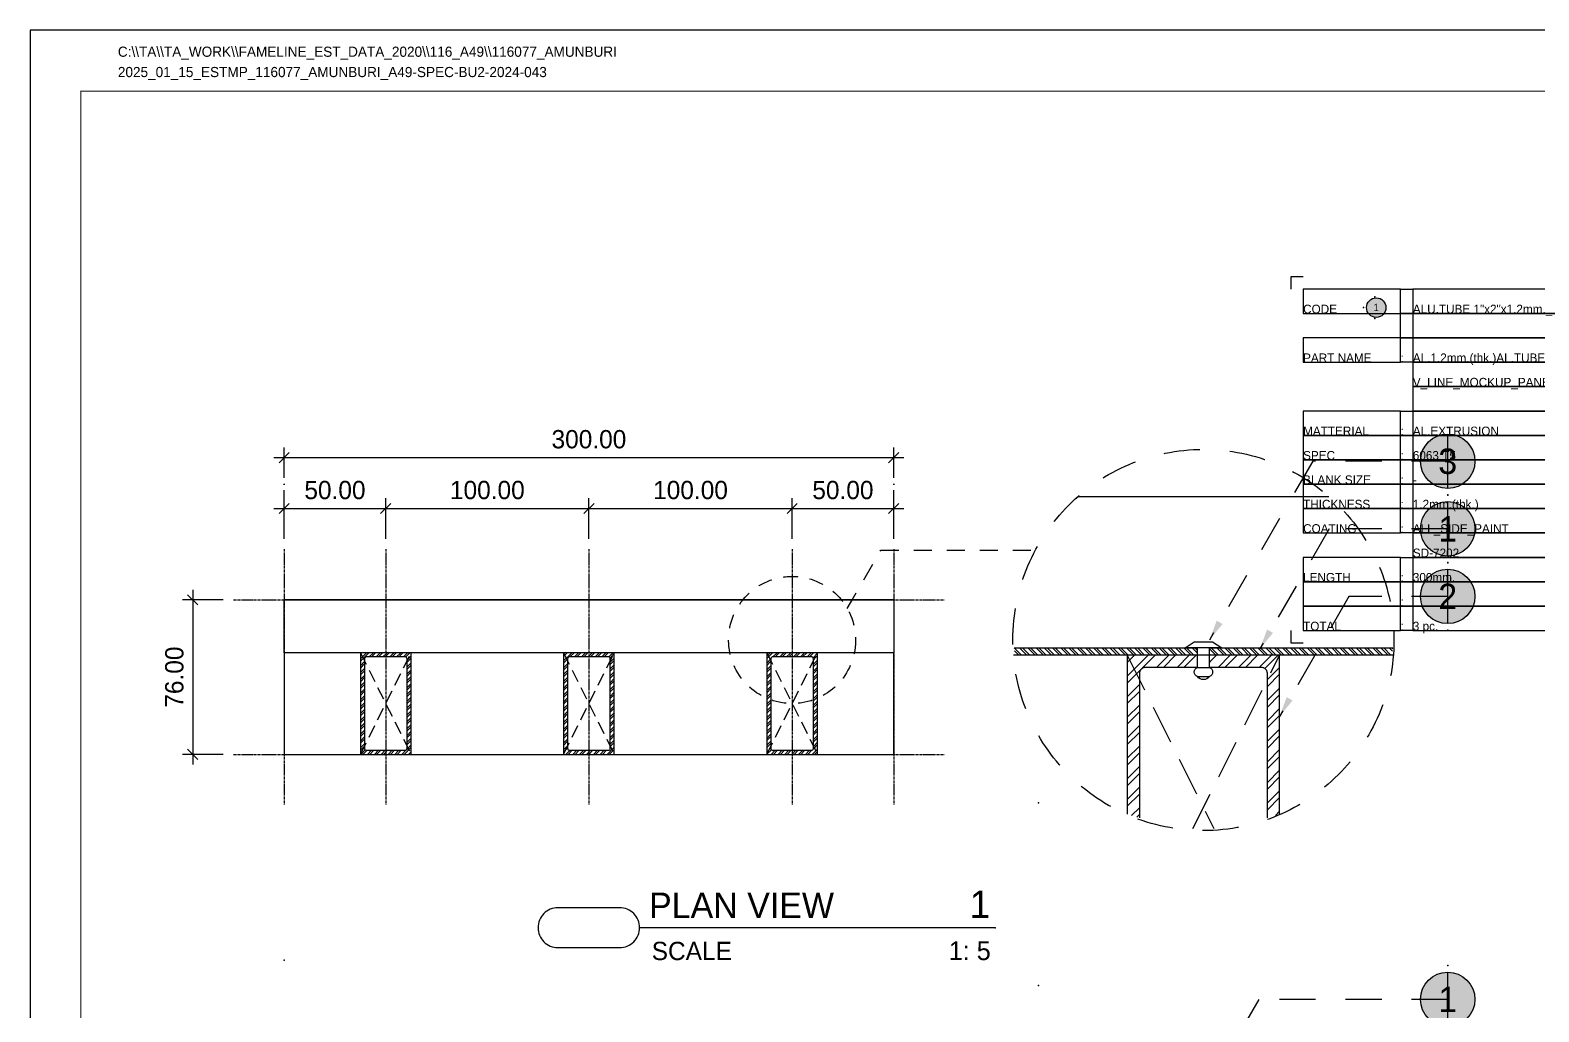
# Model space of a CAD drawing. Header units: millimetres. Extents: x -244126 to 368105, y -173968 to 259060.
# Drawn here: x -2614 to -1872, y 37426 to 37909 of the extents above; entities that cross this region are included whole.
import ezdxf
from ezdxf.enums import TextEntityAlignment as Align
from ezdxf.xclip import XClip

# ---------------------------------------------------------------- set-up
doc = ezdxf.new("R2010")
doc.units = ezdxf.units.MM
doc.header["$MEASUREMENT"] = 0
doc.header["$XCLIPFRAME"] = 0
for name, pattern in [('005_GG_TA_LINE', [13.75, 5, -1.25, 1.25, -1.25, 5]), ('ACAD_ISO04W100', [30, 24, -3, 0, -3]), ('BORDER2', [22.225, 6.35, -3.175, 6.35, -3.175, 0, -3.175]), ('CENTER', [2, 1.25, -0.25, 0.25, -0.25]), ('HIDDEN', [9.525, 6.35, -3.175]), ('TA_GL_000.00010', [0.000275, 0.0001, -2.5e-05, 2.5e-05, -2.5e-05, 0.0001]), ('TA_HL_001.00', [6.5, 3.55, -2.95]), ('TA_HL_002.00', [13, 7.1, -5.9]), ('TA_HL_003.00000', [19.5, 10.65, -8.85]), ('TA_HL_005.00000', [32.5, 17.75, -14.75])]:
    doc.linetypes.add(name, pattern=pattern)
for name, color, linetype in [('000 - D I M', 6, 'Continuous'), ('000 - GRID', 8, 'CENTER'), ('000 - H A T C H', 8, 'Continuous'), ('000 - H I D D E N', 7, 'Continuous'), ('000 - L I N E 0.1', 1, 'Continuous'), ('000 - SYMBOL CON', 1, 'Continuous'), ('000 - T E X T', 4, 'Continuous'), ('000 - TITLEBLOCK', 4, 'Continuous'), ('000 - WIPEOUT', 250, 'Continuous'), ('001 - ASCESSORIES', 1, 'Continuous'), ('002 - STRUCTURAL STEEL', 4, 'Continuous'), ('A04_TUBE SERIES', 7, 'Continuous')]:
    doc.layers.add(name, color=color, linetype=linetype)
doc.styles.add('BROWALLIA', font='BrowalliaUPC.ttf')
doc.styles.add('Cetury Gothic', font='GOTHIC.TTF')
doc.styles.add('CORDIA', font='cordia.shx')
doc.styles.add('MtXpl_BrowalliaUPC', font='BrowalliaUPC.ttf')
doc.styles.add('TA', font='Cordia New.ttf', dxfattribs={"height": 4.5})
doc.dimstyles.new('DIM E-E', dxfattribs={"dimscale": 2, "dimtxt": 0.18, "dimasz": 0.1, "dimexe": 0.1, "dimexo": 0.1, "dimgap": 0.09, "dimtad": 1, "dimtoh": 1, "dimzin": 0, "dimdsep": 46, "dimtxsty": 'CORDIA', "dimblk": 'OBLIQUE', "dimcen": 0.1, "dimdle": 0.1, "dimclrd": 40, "dimclre": 140, "dimclrt": 3, "dimadec": 0, "dimazin": 0, "dimtfac": 1, "dimtix": 1, "dimtmove": 2, "dimatfit": 3, "dimfxl": 1, "dimtolj": 1, "dimtzin": 0, "dimarcsym": 0})
pattern_1 = [(45, (7e-15, 37.5), (-1.6838, 1.6838), []), (45, (1.1225, 37.5), (-1.6838, 1.6838), [])]

# ---------------------------------------------------------------- blocks, each defined once
blk = doc.blocks.new('*U975')
at = {"color": 250}
blk.add_wipeout([(12.5, 0), (12.5, 50), (-12.5, 50), (-12.5, 0)], dxfattribs=at).dxf.layer = '000 - WIPEOUT'
at = {"layer": '000 - H I D D E N', "color": 8, "linetype": 'HIDDEN'}
for p, q in [((12.5, 0), (-12.5, 50)), ((12.5, 50), (-12.5, 0))]:
    blk.add_line(p, q, dxfattribs=at)
at = {"layer": '002 - STRUCTURAL STEEL', "color": 0}
blk.add_lwpolyline([(12.5, 0), (12.5, 50), (-12.5, 50), (-12.5, 0)], close=True, dxfattribs=at)
blk.add_lwpolyline([(10.5, 3), (10.5, 47, 0.414214), (9.5, 48), (-9.5, 48, 0.414214), (-10.5, 47), (-10.5, 3, 0.414214), (-9.5, 2), (9.5, 2, 0.414214)], format="xyb", close=True, dxfattribs=at)
at = {"layer": 'Defpoints', "color": 250}
blk.add_lwpolyline([(12.5, 0), (12.5, 50), (-12.5, 50), (-12.5, 0)], close=True, dxfattribs=at)
at = {"color": 250}
blk.add_wipeout([(12.5, 0), (12.5, 50), (-12.5, 50), (-12.5, 0)], dxfattribs=at).dxf.layer = '000 - WIPEOUT'
at = {"layer": '000 - H A T C H'}
h = blk.add_hatch(dxfattribs=at)
h.set_pattern_fill('ANSI32', color=256, scale=0.25)
h.set_pattern_definition(pattern_1)
h.paths.add_polyline_path([(12.5, 0), (12.5, 50), (-12.5, 50), (-12.5, 0)])
edge = h.paths.add_edge_path(flags=16)
edge.add_line((10.5, 3), (10.5, 47))
edge.add_arc((9.5, 47), 1, 360, 450)
edge.add_line((9.5, 48), (-9.5, 48))
edge.add_arc((-9.5, 47), 1, 90, 180)
edge.add_line((-10.5, 47), (-10.5, 3))
edge.add_arc((-9.5, 3), 1, 180, 270)
edge.add_line((-9.5, 2), (9.5, 2))
edge.add_arc((9.5, 3), 1, 270, 360)
at = {"layer": '000 - H I D D E N', "color": 8, "linetype": 'HIDDEN'}
for p, q in [((12.5, 0), (-12.5, 50)), ((12.5, 50), (-12.5, 0))]:
    blk.add_line(p, q, dxfattribs=at)
at = {"layer": '002 - STRUCTURAL STEEL', "color": 0}
blk.add_lwpolyline([(12.5, 0), (12.5, 50), (-12.5, 50), (-12.5, 0)], close=True, dxfattribs=at)
blk.add_lwpolyline([(10.5, 3), (10.5, 47, 0.414214), (9.5, 48), (-9.5, 48, 0.414214), (-10.5, 47), (-10.5, 3, 0.414214), (-9.5, 2), (9.5, 2, 0.414214)], format="xyb", close=True, dxfattribs=at)
at = {"layer": 'Defpoints', "color": 250}
blk.add_lwpolyline([(12.5, 0), (12.5, 50), (-12.5, 50), (-12.5, 0)], close=True, dxfattribs=at)
blk = doc.blocks.new('*U984')
at = {"color": 1}
blk.add_wipeout([(83.48, -11.8), (0, -11.8), (0, 13), (83.48, 13)], dxfattribs=at).dxf.layer = '000 - WIPEOUT'
at = {"layer": '000 - H A T C H'}
h = blk.add_hatch(dxfattribs=at)
h.set_pattern_fill('ANSI32', color=256, scale=0.1)
h.set_pattern_definition([(45, (-5731.1298, 1923.6273), (-0.67351921, 0.67351921), []), (45, (-5730.6808, 1923.6273), (-0.67351921, 0.67351921), [])])
h.paths.add_polyline_path([(0, -13), (83.48, -13), (83.48, -11.8), (0, -11.8)])
at = {"layer": '001 - ASCESSORIES', "color": 1}
blk.add_lwpolyline([(83.48, -11.8), (0, -11.8), (0, 13), (83.48, 13)], close=True, dxfattribs=at)
at = {"layer": '001 - ASCESSORIES', "color": 0}
blk.add_lwpolyline([(0, -13), (83.48, -13), (83.48, -11.8), (0, -11.8)], close=True, dxfattribs=at)
blk = doc.blocks.new('*U971')
at = {"color": 3}
blk.add_point((0, -76), dxfattribs=at)
at = {"layer": '000 - GRID', "color": 0, "linetype": 'ByBlock'}
blk.add_line((0, 25), (0, -101), dxfattribs=at)
at = {"layer": '000 - GRID', "color": 0}
blk.add_point((0, 0), dxfattribs=at)
at = {"style": 'TA', "flags": 1}
blk.add_attdef('LOCATION', (6, 6), '', height=4.5, dxfattribs=at)
blk = doc.blocks.new('*U548')
at = {"color": 3}
blk.add_point((0, -300), dxfattribs=at)
at = {"layer": '000 - GRID', "color": 0, "linetype": 'ByBlock'}
blk.add_line((0, 25), (0, -325), dxfattribs=at)
at = {"layer": '000 - GRID', "color": 0}
blk.add_point((0, 0), dxfattribs=at)
at = {"style": 'TA', "flags": 1}
blk.add_attdef('LOCATION', (6, 6), '', height=4.5, dxfattribs=at)
blk = doc.blocks.new('*U972')
at = {"color": 0}
blk.add_wipeout([(-150, 13), (150, 13), (150, -13), (-150, -13)], dxfattribs=at).dxf.layer = '000 - WIPEOUT'
at = {"layer": '002 - STRUCTURAL STEEL', "color": 0, "linetype": 'ByBlock'}
blk.add_lwpolyline([(-150, 13), (150, 13), (150, -13), (-150, -13)], close=True, dxfattribs=at)
blk = doc.blocks.new('*U973')
at = {"color": 250}
blk.add_wipeout([(12.5, 0), (12.5, 50), (-12.5, 50), (-12.5, 0)], dxfattribs=at).dxf.layer = '000 - WIPEOUT'
at = {"layer": '000 - H I D D E N', "color": 8, "linetype": 'HIDDEN'}
for p, q in [((12.5, 0), (-12.5, 50)), ((12.5, 50), (-12.5, 0))]:
    blk.add_line(p, q, dxfattribs=at)
at = {"layer": '002 - STRUCTURAL STEEL', "color": 0}
blk.add_lwpolyline([(12.5, 0), (12.5, 50), (-12.5, 50), (-12.5, 0)], close=True, dxfattribs=at)
blk.add_lwpolyline([(10.5, 3), (10.5, 47, 0.414214), (9.5, 48), (-9.5, 48, 0.414214), (-10.5, 47), (-10.5, 3, 0.414214), (-9.5, 2), (9.5, 2, 0.414214)], format="xyb", close=True, dxfattribs=at)
at = {"layer": 'Defpoints', "color": 250}
blk.add_lwpolyline([(12.5, 0), (12.5, 50), (-12.5, 50), (-12.5, 0)], close=True, dxfattribs=at)
at = {"color": 250}
blk.add_wipeout([(12.5, 0), (12.5, 50), (-12.5, 50), (-12.5, 0)], dxfattribs=at).dxf.layer = '000 - WIPEOUT'
at = {"layer": '000 - H A T C H'}
h = blk.add_hatch(dxfattribs=at)
h.set_pattern_fill('ANSI32', color=256, scale=0.25)
h.set_pattern_definition(pattern_1)
h.paths.add_polyline_path([(12.5, 0), (12.5, 50), (-12.5, 50), (-12.5, 0)])
edge = h.paths.add_edge_path(flags=16)
edge.add_line((10.5, 3), (10.5, 47))
edge.add_arc((9.5, 47), 1, 360, 450)
edge.add_line((9.5, 48), (-9.5, 48))
edge.add_arc((-9.5, 47), 1, 90, 180)
edge.add_line((-10.5, 47), (-10.5, 3))
edge.add_arc((-9.5, 3), 1, 180, 270)
edge.add_line((-9.5, 2), (9.5, 2))
edge.add_arc((9.5, 3), 1, 270, 360)
at = {"layer": '000 - H I D D E N', "color": 8, "linetype": 'HIDDEN'}
for p, q in [((12.5, 0), (-12.5, 50)), ((12.5, 50), (-12.5, 0))]:
    blk.add_line(p, q, dxfattribs=at)
at = {"layer": '002 - STRUCTURAL STEEL', "color": 0}
blk.add_lwpolyline([(12.5, 0), (12.5, 50), (-12.5, 50), (-12.5, 0)], close=True, dxfattribs=at)
blk.add_lwpolyline([(10.5, 3), (10.5, 47, 0.414214), (9.5, 48), (-9.5, 48, 0.414214), (-10.5, 47), (-10.5, 3, 0.414214), (-9.5, 2), (9.5, 2, 0.414214)], format="xyb", close=True, dxfattribs=at)
at = {"layer": 'Defpoints', "color": 250}
blk.add_lwpolyline([(12.5, 0), (12.5, 50), (-12.5, 50), (-12.5, 0)], close=True, dxfattribs=at)
blk = doc.blocks.new('*U974')
at = {"color": 250}
blk.add_wipeout([(12.5, 0), (12.5, 50), (-12.5, 50), (-12.5, 0)], dxfattribs=at).dxf.layer = '000 - WIPEOUT'
at = {"layer": '000 - H I D D E N', "color": 8, "linetype": 'HIDDEN'}
for p, q in [((12.5, 0), (-12.5, 50)), ((12.5, 50), (-12.5, 0))]:
    blk.add_line(p, q, dxfattribs=at)
at = {"layer": '002 - STRUCTURAL STEEL', "color": 0}
blk.add_lwpolyline([(12.5, 0), (12.5, 50), (-12.5, 50), (-12.5, 0)], close=True, dxfattribs=at)
blk.add_lwpolyline([(10.5, 3), (10.5, 47, 0.414214), (9.5, 48), (-9.5, 48, 0.414214), (-10.5, 47), (-10.5, 3, 0.414214), (-9.5, 2), (9.5, 2, 0.414214)], format="xyb", close=True, dxfattribs=at)
at = {"layer": 'Defpoints', "color": 250}
blk.add_lwpolyline([(12.5, 0), (12.5, 50), (-12.5, 50), (-12.5, 0)], close=True, dxfattribs=at)
at = {"color": 250}
blk.add_wipeout([(12.5, 0), (12.5, 50), (-12.5, 50), (-12.5, 0)], dxfattribs=at).dxf.layer = '000 - WIPEOUT'
at = {"layer": '000 - H A T C H'}
h = blk.add_hatch(dxfattribs=at)
h.set_pattern_fill('ANSI32', color=256, scale=0.25)
h.set_pattern_definition(pattern_1)
h.paths.add_polyline_path([(12.5, 0), (12.5, 50), (-12.5, 50), (-12.5, 0)])
edge = h.paths.add_edge_path(flags=16)
edge.add_line((10.5, 3), (10.5, 47))
edge.add_arc((9.5, 47), 1, 360, 450)
edge.add_line((9.5, 48), (-9.5, 48))
edge.add_arc((-9.5, 47), 1, 90, 180)
edge.add_line((-10.5, 47), (-10.5, 3))
edge.add_arc((-9.5, 3), 1, 180, 270)
edge.add_line((-9.5, 2), (9.5, 2))
edge.add_arc((9.5, 3), 1, 270, 360)
at = {"layer": '000 - H I D D E N', "color": 8, "linetype": 'HIDDEN'}
for p, q in [((12.5, 0), (-12.5, 50)), ((12.5, 50), (-12.5, 0))]:
    blk.add_line(p, q, dxfattribs=at)
at = {"layer": '002 - STRUCTURAL STEEL', "color": 0}
blk.add_lwpolyline([(12.5, 0), (12.5, 50), (-12.5, 50), (-12.5, 0)], close=True, dxfattribs=at)
blk.add_lwpolyline([(10.5, 3), (10.5, 47, 0.414214), (9.5, 48), (-9.5, 48, 0.414214), (-10.5, 47), (-10.5, 3, 0.414214), (-9.5, 2), (9.5, 2, 0.414214)], format="xyb", close=True, dxfattribs=at)
at = {"layer": 'Defpoints', "color": 250}
blk.add_lwpolyline([(12.5, 0), (12.5, 50), (-12.5, 50), (-12.5, 0)], close=True, dxfattribs=at)
blk = doc.blocks.new('_Oblique')
at = {"color": 0, "linetype": 'ByBlock', "lineweight": -2}
blk.add_line((-0.5, -0.5), (0.5, 0.5), dxfattribs=at)
blk = doc.blocks.new('*D1984')
at = {"layer": '000 - D I M', "color": 140, "linetype": 'ACAD_ISO04W100', "lineweight": -2, "transparency": 16777216}
for p, q in [((-2489.08, 37658.98), (-2489.08, 37678.98)), ((-2439.08, 37658.98), (-2439.08, 37678.98))]:
    blk.add_line(p, q, dxfattribs=at)
at = {"layer": '000 - D I M', "color": 40, "lineweight": -2, "transparency": 16777216}
blk.add_line((-2494.08, 37673.98), (-2434.08, 37673.98), dxfattribs=at)
at = {"layer": 'Defpoints', "color": 0, "transparency": 16777216}
for p in [(-2439.08, 37673.98), (-2489.08, 37653.98), (-2439.08, 37653.98)]:
    blk.add_point(p, dxfattribs=at)
at = {"layer": '000 - D I M', "color": 40, "lineweight": -2, "transparency": 16777216, "xscale": 5, "yscale": 5, "zscale": 5, "rotation": 180}
blk.add_blockref('_Oblique', (-2489.08, 37673.98), dxfattribs=at)
at = {"layer": '000 - D I M', "color": 40, "lineweight": -2, "transparency": 16777216, "xscale": 5, "yscale": 5, "zscale": 5}
blk.add_blockref('_Oblique', (-2439.08, 37673.98), dxfattribs=at)
at = {"layer": '000 - D I M', "color": 3, "transparency": 16777216, "insert": (-2464.08, 37682.98), "char_height": 9, "attachment_point": 5, "style": 'CORDIA'}
blk.add_mtext('\\A1;50.00', dxfattribs=at)
blk = doc.blocks.new('*D1985')
at = {"layer": '000 - D I M', "color": 140, "linetype": 'ACAD_ISO04W100', "lineweight": -2, "transparency": 16777216}
for p, q in [((-2439.08, 37658.98), (-2439.08, 37678.98)), ((-2339.08, 37658.98), (-2339.08, 37678.98))]:
    blk.add_line(p, q, dxfattribs=at)
at = {"layer": '000 - D I M', "color": 40, "lineweight": -2, "transparency": 16777216}
blk.add_line((-2444.08, 37673.98), (-2334.08, 37673.98), dxfattribs=at)
at = {"layer": 'Defpoints', "color": 0, "transparency": 16777216}
for p in [(-2339.08, 37673.98), (-2439.08, 37653.98), (-2339.08, 37653.98)]:
    blk.add_point(p, dxfattribs=at)
at = {"layer": '000 - D I M', "color": 40, "lineweight": -2, "transparency": 16777216, "xscale": 5, "yscale": 5, "zscale": 5, "rotation": 180}
blk.add_blockref('_Oblique', (-2439.08, 37673.98), dxfattribs=at)
at = {"layer": '000 - D I M', "color": 40, "lineweight": -2, "transparency": 16777216, "xscale": 5, "yscale": 5, "zscale": 5}
blk.add_blockref('_Oblique', (-2339.08, 37673.98), dxfattribs=at)
at = {"layer": '000 - D I M', "color": 3, "transparency": 16777216, "insert": (-2389.08, 37682.98), "char_height": 9, "attachment_point": 5, "style": 'CORDIA'}
blk.add_mtext('\\A1;100.00', dxfattribs=at)
blk = doc.blocks.new('*D1986')
at = {"layer": '000 - D I M', "color": 140, "linetype": 'ACAD_ISO04W100', "lineweight": -2, "transparency": 16777216}
for p, q in [((-2339.08, 37658.98), (-2339.08, 37678.98)), ((-2239.08, 37658.98), (-2239.08, 37678.98))]:
    blk.add_line(p, q, dxfattribs=at)
at = {"layer": '000 - D I M', "color": 40, "lineweight": -2, "transparency": 16777216}
blk.add_line((-2344.08, 37673.98), (-2234.08, 37673.98), dxfattribs=at)
at = {"layer": 'Defpoints', "color": 0, "transparency": 16777216}
for p in [(-2239.08, 37673.98), (-2339.08, 37653.98), (-2239.08, 37653.98)]:
    blk.add_point(p, dxfattribs=at)
at = {"layer": '000 - D I M', "color": 40, "lineweight": -2, "transparency": 16777216, "xscale": 5, "yscale": 5, "zscale": 5, "rotation": 180}
blk.add_blockref('_Oblique', (-2339.08, 37673.98), dxfattribs=at)
at = {"layer": '000 - D I M', "color": 40, "lineweight": -2, "transparency": 16777216, "xscale": 5, "yscale": 5, "zscale": 5}
blk.add_blockref('_Oblique', (-2239.08, 37673.98), dxfattribs=at)
at = {"layer": '000 - D I M', "color": 3, "transparency": 16777216, "insert": (-2289.08, 37682.98), "char_height": 9, "attachment_point": 5, "style": 'CORDIA'}
blk.add_mtext('\\A1;100.00', dxfattribs=at)
blk = doc.blocks.new('*D1987')
at = {"layer": '000 - D I M', "color": 140, "linetype": 'ACAD_ISO04W100', "lineweight": -2, "transparency": 16777216}
for p, q in [((-2239.08, 37658.98), (-2239.08, 37678.98)), ((-2189.08, 37658.98), (-2189.08, 37678.98))]:
    blk.add_line(p, q, dxfattribs=at)
at = {"layer": '000 - D I M', "color": 40, "lineweight": -2, "transparency": 16777216}
blk.add_line((-2244.08, 37673.98), (-2184.08, 37673.98), dxfattribs=at)
at = {"layer": 'Defpoints', "color": 0, "transparency": 16777216}
for p in [(-2189.08, 37673.98), (-2239.08, 37653.98), (-2189.08, 37653.98)]:
    blk.add_point(p, dxfattribs=at)
at = {"layer": '000 - D I M', "color": 40, "lineweight": -2, "transparency": 16777216, "xscale": 5, "yscale": 5, "zscale": 5, "rotation": 180}
blk.add_blockref('_Oblique', (-2239.08, 37673.98), dxfattribs=at)
at = {"layer": '000 - D I M', "color": 40, "lineweight": -2, "transparency": 16777216, "xscale": 5, "yscale": 5, "zscale": 5}
blk.add_blockref('_Oblique', (-2189.08, 37673.98), dxfattribs=at)
at = {"layer": '000 - D I M', "color": 3, "transparency": 16777216, "insert": (-2214.08, 37682.98), "char_height": 9, "attachment_point": 5, "style": 'CORDIA'}
blk.add_mtext('\\A1;50.00', dxfattribs=at)
blk = doc.blocks.new('*D1988')
at = {"layer": '000 - D I M', "color": 40, "lineweight": -2, "transparency": 16777216}
blk.add_line((-2534.08, 37633.98), (-2534.08, 37547.98), dxfattribs=at)
at = {"layer": '000 - D I M', "color": 140, "linetype": 'ACAD_ISO04W100', "lineweight": -2, "transparency": 16777216}
for p, q in [((-2519.08, 37628.98), (-2539.08, 37628.98)), ((-2519.08, 37552.98), (-2539.08, 37552.98))]:
    blk.add_line(p, q, dxfattribs=at)
at = {"layer": 'Defpoints', "color": 0, "transparency": 16777216}
for p in [(-2514.08, 37628.98), (-2534.08, 37552.98), (-2514.08, 37552.98)]:
    blk.add_point(p, dxfattribs=at)
at = {"layer": '000 - D I M', "color": 40, "lineweight": -2, "transparency": 16777216, "xscale": 5, "yscale": 5, "zscale": 5}
for p, rotation in [((-2534.08, 37628.98), 90), ((-2534.08, 37552.98), 270)]:
    blk.add_blockref('_Oblique', p, dxfattribs=dict(at, rotation=rotation))
at = {"layer": '000 - D I M', "color": 3, "transparency": 16777216, "insert": (-2543.08, 37590.98), "char_height": 9, "attachment_point": 5, "rotation": 90, "style": 'CORDIA'}
blk.add_mtext('\\A1;76.00', dxfattribs=at)
blk = doc.blocks.new('*D1989')
at = {"layer": '000 - D I M', "color": 40, "lineweight": -2, "transparency": 16777216}
blk.add_line((-2494.08, 37698.98), (-2184.08, 37698.98), dxfattribs=at)
at = {"layer": '000 - D I M', "color": 140, "linetype": 'ACAD_ISO04W100', "lineweight": -2, "transparency": 16777216}
for p, q in [((-2489.08, 37658.98), (-2489.08, 37703.98)), ((-2189.08, 37658.98), (-2189.08, 37703.98))]:
    blk.add_line(p, q, dxfattribs=at)
at = {"layer": 'Defpoints', "color": 0, "transparency": 16777216}
for p in [(-2189.08, 37698.98), (-2489.08, 37653.98), (-2189.08, 37653.98)]:
    blk.add_point(p, dxfattribs=at)
at = {"layer": '000 - D I M', "color": 40, "lineweight": -2, "transparency": 16777216, "xscale": 5, "yscale": 5, "zscale": 5, "rotation": 180}
blk.add_blockref('_Oblique', (-2489.08, 37698.98), dxfattribs=at)
at = {"layer": '000 - D I M', "color": 40, "lineweight": -2, "transparency": 16777216, "xscale": 5, "yscale": 5, "zscale": 5}
blk.add_blockref('_Oblique', (-2189.08, 37698.98), dxfattribs=at)
at = {"layer": '000 - D I M', "color": 3, "transparency": 16777216, "insert": (-2339.08, 37707.98), "char_height": 9, "attachment_point": 5, "style": 'CORDIA'}
blk.add_mtext('\\A1;300.00', dxfattribs=at)
blk = doc.blocks.new('A$Cfd196da9')
at = {"color": 0, "linetype": 'ByBlock', "const_width": 0.1}
blk.add_lwpolyline([(-143.5, -98), (96.5, -98), (96.5, 99), (-143.5, 99)], close=True, dxfattribs=at)
blk = doc.blocks.new('*U1674')
at = {"linetype": '005_GG_TA_LINE'}
blk.add_point((125, 592.5), dxfattribs=at)
at = {"layer": '000 - L I N E 0.1', "color": 21, "linetype": 'Continuous'}
blk.add_lwpolyline([(35.6, 1050), (0, 1050), (0, 1014.4)], dxfattribs=at)
at = {"layer": '000 - TITLEBLOCK', "color": 250}
blk.add_lwpolyline([(0, 0), (1485, 0), (1485, 1050), (0, 1050)], close=True, dxfattribs=at)
at = {"layer": '000 - T E X T', "color": 3, "xscale": 5, "yscale": 5, "zscale": 5}
blk.add_blockref('A$Cfd196da9', (742.5, 525), dxfattribs=at)
at = {"color": 4, "style": 'TA'}
blk.add_attdef('PAPER_SIZE', text='', height=6.25, dxfattribs=at).set_placement((1421.5, 24.94), align=Align.MIDDLE_RIGHT)
blk.add_attdef('SCALE_SIZE', text='', height=6.25, dxfattribs=at).set_placement((1433.78, 25.07), align=Align.MIDDLE_LEFT)
at = {"layer": '000 - T E X T', "color": 250, "style": 'TA'}
for tag, height, p in [('SUPERLINK', 5, (43.16, 1039.41)), ('NAMEFILE', 5, (43.16, 1029.41)), ('SC', 100, (8.41, 938.03))]:
    blk.add_attdef(tag, text='', height=height, dxfattribs=at).set_placement(p, align=Align.MIDDLE_LEFT)
at = {"layer": '000 - T E X T', "color": 4, "style": 'TA'}
for tag, height, p in [('NAME_JOB_1', 5, (1309.16, 845.63)), ('NAME_JOB_2', 5, (1309.16, 834.72)), ('NAME_PROJECT_1', 7.5, (1234.52, 797.42)), ('NAME_PROJECT_2', 7.5, (1234.52, 778.92)), ('NAME_PROJECT_3', 7.5, (1234.52, 760.42)), ('CODE_VALUE_1', 4.75, (1302.87, 722.8)), ('CODE_VALUE_2', 4.75, (1302.87, 707.8)), ('PART_NAME_VALUE_1', 4.75, (1302.87, 689.69)), ('PART_NAME_VALUE_2', 4.75, (1302.87, 674.69)), ('PART_NAME_VALUE_3', 4.75, (1302.87, 659.69)), ('MATTERIAL_VALUE_1', 9, (1304.89, 642.26)), ('SPEC_VALUE', 9, (1304.89, 621.71)), ('THICKNESS_VALUE', 9, (1304.89, 601.32)), ('COATING_VALUE_1', 9, (1304.89, 581.25)), ('COATING_VALUE_2', 9, (1304.89, 561.18)), ('NAME_TITLE_1', 6, (1236.27, 194.04)), ('NAME_TITLE_2', 6, (1236.27, 177.39)), ('NAME_TITLE_3', 6, (1236.27, 160.74)), ('DRAWING_NO1', 6, (1236.53, 82.29)), ('DRAWING_NO2', 6, (1236.53, 62.29))]:
    blk.add_attdef(tag, text='', height=height, dxfattribs=at).set_placement(p, align=Align.MIDDLE_LEFT)
for tag, p in [('NAME_DAFT', (1383.53, 340.54)), ('NAME_CHECKED', (1383.53, 306.49)), ('NAME_DESIGNER', (1383.53, 273.03)), ('NAME_DESIGN_MGR', (1383.53, 237.79))]:
    blk.add_attdef(tag, text='', height=9, dxfattribs=at).set_placement(p, align=Align.MIDDLE_CENTER)
for tag, p, height in [('REV', (1383.82, 125.62), 9.38), ('NAME_REMARK', (138.21, 43.26), 10)]:
    blk.add_attdef(tag, p, '', height=height, dxfattribs=at)
at = {"layer": '000 - T E X T', "color": 4, "style": 'Cetury Gothic'}
for tag, p in [('SHEET_NO.', (1403.95, 84.99)), ('TOTAL_SHEET_NO.', (1402.41, 44.1))]:
    blk.add_attdef(tag, text='', height=9, dxfattribs=at).set_placement(p, align=Align.CENTER)
blk = doc.blocks.new('*U985')
at = {"color": 0}
blk.add_wipeout([(-0.001, -0.0015), (-0.001, 0.0015), (0, 0.003), (0, -0.003)], dxfattribs=at).dxf.layer = '000 - WIPEOUT'
blk.add_wipeout([(0.0032, 0.001), (0.0032, -0.001), (0, -0.001), (0, 0.001)]).dxf.layer = '000 - WIPEOUT'
at = {"layer": '001 - ASCESSORIES', "color": 0}
for p, q in [((0.0032, 0.001), (0, 0.001)), ((0.0032, -0.001), (0, -0.001))]:
    blk.add_line(p, q, dxfattribs=at)
blk.add_lwpolyline([(-0.001, -0.0015), (-0.001, 0.0015), (0, 0.003), (0, -0.003)], close=True, dxfattribs=at)
blk.add_lwpolyline([(0.0047, -0.001), (0.0047, 0.001, -0.5), (0.0047, -0.001, -0.666667), (0.0032, -0.001), (0.0032, 0.001, -0.666667), (0.0047, 0.001)], format="xyb", dxfattribs=at)
blk = doc.blocks.new('000 - ARROW FOR SYMBOL')
at = {"layer": '000 - SYMBOL CON', "color": 0, "linetype": 'HIDDEN'}
blk.add_solid([(1.29, 1.57), (0, 0), (0.71, 1.9)], dxfattribs=at)
blk = doc.blocks.new('*U986')
h = blk.add_hatch(color=250)
h.dxf.hatch_style = 1
edge = h.paths.add_edge_path()
edge.add_arc((0, 0), 2.68, 0, 360)
for p in [(0, 3.33), (0, -3.33)]:
    blk.add_point(p)
at = {"layer": '000 - SYMBOL CON', "color": 0, "linetype": 'ByBlock'}
for points in [[(0, 0), (-11.68, 0), (-18.49, -11.81)], [(-11.68, 0), (-11.68, 0), (-18.49, -11.81)]]:
    blk.add_lwpolyline(points, dxfattribs=at)
at = {"layer": '000 - SYMBOL CON', "color": 2}
blk.add_circle((0, 0), 2.68, dxfattribs=at)
at = {"layer": 'Defpoints', "color": 250}
blk.add_line((0, -2.68), (0, 2.68), dxfattribs=at)
at = {"layer": '000 - SYMBOL CON', "color": 0}
blk.add_blockref('000 - ARROW FOR SYMBOL', (-18.49, -11.81), dxfattribs=at)
blk.add_blockref('000 - ARROW FOR SYMBOL', (-18.49, -11.81), dxfattribs=at)
at = {"layer": '000 - T E X T', "style": 'BROWALLIA'}
blk.add_attdef('NO.CODE', text='', height=2.5, dxfattribs=at).set_placement((0, 0), align=Align.MIDDLE_CENTER)
blk = doc.blocks.new('*U988')
h = blk.add_hatch(color=250)
h.dxf.hatch_style = 1
edge = h.paths.add_edge_path()
edge.add_arc((0, 0), 2.68, 0, 360)
for p in [(0, 3.33), (0, -3.33)]:
    blk.add_point(p)
at = {"layer": '000 - SYMBOL CON', "color": 0, "linetype": 'ByBlock'}
for points in [[(0, 0), (-9.74, 0), (-16.56, -11.81)], [(-9.74, 0), (-9.74, 0), (-16.56, -11.81)]]:
    blk.add_lwpolyline(points, dxfattribs=at)
at = {"layer": '000 - SYMBOL CON', "color": 2}
blk.add_circle((0, 0), 2.68, dxfattribs=at)
at = {"layer": 'Defpoints', "color": 250}
blk.add_line((0, -2.68), (0, 2.68), dxfattribs=at)
at = {"layer": '000 - SYMBOL CON', "color": 0}
blk.add_blockref('000 - ARROW FOR SYMBOL', (-16.56, -11.81), dxfattribs=at)
blk.add_blockref('000 - ARROW FOR SYMBOL', (-16.56, -11.81), dxfattribs=at)
at = {"layer": '000 - T E X T', "style": 'BROWALLIA'}
blk.add_attdef('NO.CODE', text='', height=2.5, dxfattribs=at).set_placement((0, 0), align=Align.MIDDLE_CENTER)
blk = doc.blocks.new('*U987')
h = blk.add_hatch(color=250)
h.dxf.hatch_style = 1
edge = h.paths.add_edge_path()
edge.add_arc((0, 0), 2.68, 0, 360)
for p in [(0, 3.33), (0, -3.33)]:
    blk.add_point(p)
at = {"layer": '000 - SYMBOL CON', "color": 0, "linetype": 'ByBlock'}
for points in [[(0, 0), (-18.6, 0), (-25.42, -11.81)], [(-18.6, 0), (-18.6, 0), (-25.42, -11.81)]]:
    blk.add_lwpolyline(points, dxfattribs=at)
at = {"layer": '000 - SYMBOL CON', "color": 2}
blk.add_circle((0, 0), 2.68, dxfattribs=at)
at = {"layer": 'Defpoints', "color": 250}
blk.add_line((0, -2.68), (0, 2.68), dxfattribs=at)
at = {"layer": '000 - SYMBOL CON', "color": 0}
blk.add_blockref('000 - ARROW FOR SYMBOL', (-25.42, -11.81), dxfattribs=at)
blk.add_blockref('000 - ARROW FOR SYMBOL', (-25.42, -11.81), dxfattribs=at)
at = {"layer": '000 - T E X T', "style": 'BROWALLIA'}
blk.add_attdef('NO.CODE', text='', height=2.5, dxfattribs=at).set_placement((0, 0), align=Align.MIDDLE_CENTER)
blk = doc.blocks.new('*U991')
h = blk.add_hatch(color=250)
h.dxf.hatch_style = 1
edge = h.paths.add_edge_path()
edge.add_arc((0, 0), 2.68, 0, 360)
for p in [(0, 3.33), (0, -3.33)]:
    blk.add_point(p)
at = {"layer": '000 - SYMBOL CON', "color": 0, "linetype": 'ByBlock'}
for points in [[(0, 0), (-13.29, 0), (-23.45, -17.59)], [(-13.29, 0), (-13.29, 0), (-23.45, -17.59)]]:
    blk.add_lwpolyline(points, dxfattribs=at)
at = {"layer": '000 - SYMBOL CON', "color": 2}
blk.add_circle((0, 0), 2.68, dxfattribs=at)
at = {"layer": 'Defpoints', "color": 250}
blk.add_line((0, -2.68), (0, 2.68), dxfattribs=at)
at = {"layer": '000 - SYMBOL CON', "color": 0}
blk.add_blockref('000 - ARROW FOR SYMBOL', (-23.45, -17.59), dxfattribs=at)
blk.add_blockref('000 - ARROW FOR SYMBOL', (-23.45, -17.59), dxfattribs=at)
at = {"layer": '000 - T E X T', "style": 'BROWALLIA'}
blk.add_attdef('NO.CODE', text='', height=2.5, dxfattribs=at).set_placement((0, 0), align=Align.MIDDLE_CENTER)
blk = doc.blocks.new('*U864')
at = {"color": 4}
blk.add_line((-4.26, 5.7), (-39.26, 5.7), dxfattribs=at)
at = {"linetype": 'TA_GL_000.00010'}
blk.add_point((0, 18), dxfattribs=at)
for p in [(-4.26, 5.7), (0, 0)]:
    blk.add_point(p)
at = {"layer": '000 - SYMBOL CON', "color": 0, "linetype": 'ByBlock'}
blk.add_lwpolyline([(-47.3, 7.66, 0.414214), (-49.26, 5.7, 0.414214), (-47.3, 3.74), (-41.22, 3.74, 0.414214), (-39.26, 5.7, 0.414214), (-41.22, 7.66)], format="xyb", close=True, dxfattribs=at)
at = {"color": 4, "linetype": 'BORDER2', "style": 'Cetury Gothic'}
blk.add_text('SCALE', height=1.8, dxfattribs=at).set_placement((-38.07, 2.51))
at = {"color": 0, "style": 'TA'}
for tag, p in [('HEADING2', (-38.33, 10.65)), ('HEADING', (-38.33, 6.65))]:
    blk.add_attdef(tag, p, '', height=2.5, dxfattribs=at)
for tag, height, p in [('LO', 2.7, (-4.76, 6.65)), ('SC', 1.85, (-4.7, 2.51))]:
    blk.add_attdef(tag, text='', height=height, dxfattribs=at).set_placement(p, align=Align.RIGHT)
at = {"layer": '000 - T E X T', "color": 0, "style": 'MtXpl_BrowalliaUPC'}
blk.add_attdef('NO.CODE', text='', height=2, dxfattribs=at).set_placement((-44.26, 5.7), align=Align.MIDDLE_CENTER)
blk = doc.blocks.new('A$C829836ee')
for p in [(0, 3), (0, -3)]:
    blk.add_point(p)
blk = doc.blocks.new('*U5027')
at = {"layer": '000 - H A T C H'}
h = blk.add_hatch(color=250, dxfattribs=at)
h.dxf.hatch_style = 1
edge = h.paths.add_edge_path()
edge.add_arc((15, -3.8), 2, 90, 270, ccw=False)
edge.add_line((15, -1.8), (15, -1.8))
edge.add_arc((15, -3.8), 2, -90, 90, ccw=False)
edge.add_line((15, -5.8), (15, -5.8))
at = {"layer": '000 - SYMBOL CON', "color": 2}
blk.add_lwpolyline([(15, -5.8, -1), (15, -1.8), (15, -1.8, -1), (15, -5.8)], format="xyb", close=True, dxfattribs=at)
at = {"layer": 'A04_TUBE SERIES', "color": 3}
blk.add_point((12.41, -3.8), dxfattribs=at)
at = {"layer": 'Defpoints', "color": 250}
for points in [[(0, 2.5), (-2.5, 2.5), (-2.5, 0)], [(77, 0), (77, 2.5), (74.5, 2.5)], [(-2.5, -70), (-2.5, -72.5), (0, -72.5)], [(74.5, -72.5), (77, -72.5), (77, -70)]]:
    blk.add_lwpolyline(points, dxfattribs=at)
for points in [[(0, -5), (20, -5), (20, 0), (0, 0)], [(20, 0), (22.5, 0), (22.5, -5), (20, -5)], [(22.5, -5), (74.5, -5), (74.5, 0), (22.5, 0)], [(20, -5), (22.5, -5), (22.5, -10), (20, -10)], [(22.5, -10), (74.5, -10), (74.5, -5), (22.5, -5)], [(0, -15), (20, -15), (20, -10), (0, -10)], [(20, -10), (22.5, -10), (22.5, -15), (20, -15)], [(22.5, -15), (74.5, -15), (74.5, -10), (22.5, -10)], [(22.5, -20), (74.5, -20), (74.5, -15), (22.5, -15)], [(22.5, -25), (74.5, -25), (74.5, -20), (22.5, -20)], [(0, -30), (20, -30), (20, -25), (0, -25)], [(20, -25), (22.5, -25), (22.5, -30), (20, -30)], [(22.5, -30), (74.5, -30), (74.5, -25), (22.5, -25)], [(0, -35), (20, -35), (20, -30), (0, -30)], [(20, -30), (22.5, -30), (22.5, -35), (20, -35)], [(22.5, -35), (74.5, -35), (74.5, -30), (22.5, -30)], [(0, -40), (20, -40), (20, -35), (0, -35)], [(20, -35), (22.5, -35), (22.5, -40), (20, -40)], [(22.5, -40), (74.5, -40), (74.5, -35), (22.5, -35)], [(0, -45), (20, -45), (20, -40), (0, -40)], [(20, -40), (22.5, -40), (22.5, -45), (20, -45)], [(22.5, -45), (74.5, -45), (74.5, -40), (22.5, -40)], [(0, -50), (20, -50), (20, -45), (0, -45)], [(20, -45), (22.5, -45), (22.5, -50), (20, -50)], [(22.5, -50), (74.5, -50), (74.5, -45), (22.5, -45)], [(22.5, -55), (74.5, -55), (74.5, -50), (22.5, -50)], [(0, -60), (20, -60), (20, -55), (0, -55)], [(20, -55), (22.5, -55), (22.5, -60), (20, -60)], [(22.5, -60), (74.5, -60), (74.5, -55), (22.5, -55)], [(0, -65), (20, -65), (20, -60), (0, -60)], [(20, -60), (22.5, -60), (22.5, -65), (20, -65)], [(22.5, -65), (74.5, -65), (74.5, -60), (22.5, -60)], [(0, -70), (20, -70), (20, -65), (0, -65)], [(20, -65), (22.5, -65), (22.5, -70), (20, -70)], [(22.5, -70), (74.5, -70), (74.5, -65), (22.5, -65)]]:
    blk.add_lwpolyline(points, close=True, dxfattribs=at)
at = {"xscale": 0.7454636594928784, "yscale": 0.7454636594928784, "zscale": 0.7454636594928784}
blk.add_blockref('A$C829836ee', (14.71, -3.8), dxfattribs=at)
at = {"layer": '000 - T E X T', "linetype": 'BORDER2', "style": 'TA'}
for s, p in [('CODE', (0, -5)), ('PART NAME', (0, -15)), (':', (20, -15)), ('MATTERIAL', (0, -30)), (':', (20, -30)), ('SPEC', (0, -35)), (':', (20, -35)), ('BLANK SIZE', (0, -40)), (':', (20, -40)), ('THICKNESS', (0, -45)), (':', (20, -45)), ('COATING', (0, -50)), (':', (20, -50)), ('LENGTH', (0, -60)), (':', (20, -60)), (':', (20, -65)), ('TOTAL', (0, -70)), (':', (20, -70))]:
    blk.add_text(s, height=1.8, dxfattribs=at).set_placement(p)
at = {"layer": '000 - T E X T', "style": 'TA', "flags": 1}
blk.add_attdef('BLK_NAME', (1.99, 0.93), '', height=1.8, dxfattribs=at)
at = {"layer": '000 - T E X T', "style": 'MtXpl_BrowalliaUPC'}
blk.add_attdef('NO.CODE', text='', height=1.49, dxfattribs=at).set_placement((14.98, -3.76), align=Align.MIDDLE_CENTER)
at = {"layer": '000 - T E X T', "style": 'TA'}
for tag, p in [('CODE_VALUE_1', (22.5, -5)), ('CODE_VALUE_2', (22.5, -10)), ('PART_NAME_VALUE_1', (22.5, -15)), ('PART_NAME_VALUE_2', (22.5, -20)), ('PART_NAME_VALUE_3', (22.5, -25)), ('MATTERIAL_VALUE_1', (22.5, -30)), ('SPEC_VALUE', (22.5, -35)), ('BLANK_SIZE_VALUE', (22.5, -40)), ('THICKNESS_VALUE', (22.5, -45)), ('COATING_VALUE_1', (22.5, -50)), ('COATING_VALUE_2', (22.5, -55)), ('LENGTH_VALUE_1', (22.5, -60)), ('LENGTH_VALUE_2', (22.5, -65)), ('TOTAL_VALUE', (22.5, -70))]:
    blk.add_attdef(tag, p, '', height=1.8, dxfattribs=at)

msp = doc.modelspace()

# ---------------------------------------------------------------- block references
at = {"layer": '000 - T E X T', "xscale": 5, "yscale": 5, "zscale": 5}
msp.add_blockref('*U864', (-2117.83526, 37439.19943), dxfattribs=at).add_auto_attribs({'HEADING': 'PLAN VIEW', 'LO': '1', 'SC': '1: 5'})
at = {"layer": '000 - T E X T', "color": 2, "linetype": 'TA_HL_001.00', "ltscale": 2.5, "xscale": 5, "yscale": 5, "zscale": 5}
msp.add_blockref('*U987', (-1916.41917, 37432.44104), dxfattribs=at).add_auto_attribs({'NO.CODE': '1'})
at = {"layer": 'A04_TUBE SERIES', "color": 3, "rotation": 180}
msp.add_blockref('*U975', (-2239.0756, 37602.98203), dxfattribs=at)
at = {"layer": 'A04_TUBE SERIES', "color": 3}
ref = msp.add_blockref('*U975', (-2036.63887, 37601.75031), dxfattribs=dict(at, xscale=3, yscale=3, zscale=3, rotation=180))
XClip(ref).set_block_clipping_path([(4.448593331, -33.4406462301), (12.9853814166, -30.9340190836), (20.4701711269, -26.1238368145), (26.2965893133, -19.3997917829), (29.9926142255, -11.306626128), (31.2588159062, -2.4999999992), (29.9926142255, 6.3066261297), (26.2965893133, 14.3997917846), (20.4701711269, 21.1238368161), (12.9853814166, 25.9340190852), (4.448593331, 28.4406462317), (-4.4485933293, 28.4406462317), (-12.9853814149, 25.9340190852), (-20.4701711252, 21.1238368161), (-26.2965893117, 14.3997917846), (-29.9926142239, 6.3066261297), (-31.2588159045, -2.4999999992), (-29.9926142239, -11.306626128), (-26.2965893117, -19.3997917829), (-20.4701711252, -26.1238368145), (-12.9853814149, -30.9340190836), (-4.4485933293, -33.4406462301)])

# ---------------------------------------------------------------- dimensions: what is measured, and where the dimension line sits
at = {"layer": '000 - D I M', "color": 3}
for base, p1, p2, picture, middle in [((-2189.0756, 37698.98203), (-2489.0756, 37653.98203), (-2189.0756, 37653.98203), '*D1989', (-2339.0756, 37707.98203)), ((-2439.0756, 37673.98203), (-2489.0756, 37653.98203), (-2439.0756, 37653.98203), '*D1984', (-2464.0756, 37682.98203)), ((-2339.0756, 37673.98203), (-2439.0756, 37653.98203), (-2339.0756, 37653.98203), '*D1985', (-2389.0756, 37682.98203)), ((-2239.0756, 37673.98203), (-2339.0756, 37653.98203), (-2239.0756, 37653.98203), '*D1986', (-2289.0756, 37682.98203)), ((-2189.0756, 37673.98203), (-2239.0756, 37653.98203), (-2189.0756, 37653.98203), '*D1987', (-2214.0756, 37682.98203))]:
    dim = msp.add_linear_dim(base=base, p1=p1, p2=p2, dimstyle='DIM E-E', override={"dimscale": 50}, dxfattribs=at)
    dim.commit()
    dim.dimension.update_dxf_attribs({"geometry": picture, "text_midpoint": middle})
dim = msp.add_linear_dim(base=(-2534.0756, 37552.98203), p1=(-2514.0756, 37628.98203), p2=(-2514.0756, 37552.98203), angle=90, dimstyle='DIM E-E', override={"dimscale": 50}, dxfattribs=at)
dim.commit()
dim.dimension.update_dxf_attribs({"geometry": '*D1988', "text_midpoint": (-2543.0756, 37590.98203)})

# ---------------------------------------------------------------- next in the draw order: linework, layer by layer
at = {"layer": 'A04_TUBE SERIES', "color": 3}
msp.add_lwpolyline([(-2489.0756, 37552.98203), (-2189.0756, 37552.98203), (-2189.0756, 37628.98203), (-2489.0756, 37628.98203)], close=True, dxfattribs=at)

# ---------------------------------------------------------------- next in the draw order: block references
ref = msp.add_blockref('*U984', (-1911.41605, 37640.75031), dxfattribs=dict(at, xscale=-3, yscale=3, zscale=3))
XClip(ref).set_block_clipping_path([(46.189535471, 20.4406462301), (54.7263235566, 17.9340190836), (62.2111132669, 13.1238368145), (68.0375314533, 6.3997917829), (71.7335563655, -1.693373872), (72.9997580462, -10.5000000008), (71.7335563655, -19.3066261297), (68.0375314533, -27.3997917846), (62.2111132669, -34.1238368161), (54.7263235566, -38.9340190852), (46.189535471, -41.4406462317), (37.2923488107, -41.4406462317), (28.7555607251, -38.9340190852), (21.2707710148, -34.1238368161), (15.4443528283, -27.3997917846), (11.7483279161, -19.3066261297), (10.4821262355, -10.5000000008), (11.7483279161, -1.693373872), (15.4443528283, 6.3997917829), (21.2707710148, 13.1238368145), (28.7555607251, 17.9340190836), (37.2923488107, 20.4406462301)])

# ---------------------------------------------------------------- next in the draw order: block references
at = {"layer": '000 - T E X T', "color": 2, "linetype": 'TA_HL_001.00', "ltscale": 2.5, "xscale": 5, "yscale": 5, "zscale": 5}
for name, p, values in [('*U986', (-1916.41917, 37663.94217), {'NO.CODE': '1'}), ('*U988', (-1916.41917, 37630.68602), {'NO.CODE': '2'})]:
    msp.add_blockref(name, p, dxfattribs=at).add_auto_attribs(values)
at = {"layer": '001 - ASCESSORIES', "color": 1}
msp.add_blockref('*U972', (-2339.0756, 37615.98203), dxfattribs=at)
at = {"layer": 'A04_TUBE SERIES', "color": 3, "xscale": 2.4, "yscale": 2.4, "zscale": 2.4}
msp.add_blockref('*U5027', (-1987.59468, 37781.90405), dxfattribs=at).add_auto_attribs({'NO.CODE': '1', 'CODE_VALUE_1': 'ALU.TUBE 1"x2"x1.2mm._', 'PART_NAME_VALUE_1': 'AL.1.2mm.(thk.)AL.TUBE_25x50@50mm._', 'PART_NAME_VALUE_2': 'V_LINE_MOCKUP_PANEL_300x300mm._', 'MATTERIAL_VALUE_1': 'AL.EXTRUSION', 'SPEC_VALUE': '6063 T5', 'BLANK_SIZE_VALUE': '-', 'THICKNESS_VALUE': '1.2mm.(thk.)', 'COATING_VALUE_1': 'ALL_SIDE_PAINT', 'COATING_VALUE_2': 'SD-7202', 'LENGTH_VALUE_1': '300mm. ', 'TOTAL_VALUE': '3 pc.'})

# ---------------------------------------------------------------- next in the draw order: linework, layer by layer
at = {"layer": '000 - SYMBOL CON', "color": 2, "linetype": 'TA_HL_005.00000', "ltscale": 0.5}
msp.add_lwpolyline([(-2211.95827, 37624.79907), (-2195.45085, 37653.39075), (-2119.37728, 37653.39075)], dxfattribs=at)
at = {"layer": '000 - SYMBOL CON', "color": 2, "linetype": 'TA_HL_002.00'}
msp.add_circle((-2239.0756, 37609.25031), 31.25882, dxfattribs=at)

# ---------------------------------------------------------------- next in the draw order: block references
at = {"layer": '000 - GRID'}
for p in [(-2489.0756, 37628.98203), (-2239.0756, 37628.98203), (-2189.0756, 37628.98203)]:
    msp.add_blockref('*U971', p, dxfattribs=at)
at = {"layer": '000 - GRID', "rotation": 90}
msp.add_blockref('*U548', (-2489.0756, 37628.98203), dxfattribs=at)
at = {"layer": 'A04_TUBE SERIES', "color": 3, "rotation": 180}
for name, p in [('*U973', (-2439.0756, 37602.98203)), ('*U974', (-2339.0756, 37602.98203))]:
    msp.add_blockref(name, p, dxfattribs=at)

# ---------------------------------------------------------------- next in the draw order: block references
at = {"color": 2, "linetype": 'TA_HL_003.00000'}
ref = msp.add_blockref('*U1674', (-2614.0756, 36859.28063), dxfattribs=at)
ref.add_attrib('SUPERLINK', 'C:\\\\TA\\\\TA_WORK\\\\FAMELINE_EST_DATA_2020\\\\116_A49\\\\116077_AMUNBURI', dxfattribs={"layer": '000 - T E X T', "color": 250, "height": 5, "style": 'TA'}).set_placement((-2570.91401, 37898.69398), align=Align.MIDDLE_LEFT)
ref.add_attrib('NAMEFILE', '2025_01_15_ESTMP_116077_AMUNBURI_A49-SPEC-BU2-2024-043', dxfattribs={"layer": '000 - T E X T', "color": 250, "height": 5, "style": 'TA'}).set_placement((-2570.91401, 37888.69287), align=Align.MIDDLE_LEFT)
at = {"layer": '000 - GRID'}
for p in [(-2439.0756, 37628.98203), (-2339.0756, 37628.98203)]:
    msp.add_blockref('*U971', p, dxfattribs=at)
at = {"layer": '000 - GRID', "rotation": 90}
msp.add_blockref('*U548', (-2489.0756, 37552.98203), dxfattribs=at)

# ---------------------------------------------------------------- next in the draw order: block references
at = {"layer": '001 - ASCESSORIES', "xscale": 3000, "yscale": 3000, "zscale": 3000, "rotation": 270}
msp.add_blockref('*U985', (-2036.63887, 37605.35031), dxfattribs=at)

# ---------------------------------------------------------------- next in the draw order: linework, layer by layer
at = {"layer": '000 - SYMBOL CON', "color": 2, "linetype": 'TA_HL_005.00000'}
msp.add_circle((-2036.63887, 37609.25031), 93.77645, dxfattribs=at)
at = {"layer": 'A04_TUBE SERIES', "color": 3}
msp.add_lwpolyline([(-1943.16282, 37601.75031), (-2130.11492, 37601.75031)], dxfattribs=at)

# ---------------------------------------------------------------- next in the draw order: block references
at = {"layer": '000 - T E X T', "color": 2, "linetype": 'TA_HL_001.00', "ltscale": 2.5, "xscale": 5, "yscale": 5, "zscale": 5}
msp.add_blockref('*U991', (-1916.41917, 37697.19832), dxfattribs=at).add_auto_attribs({'NO.CODE': '3'})

doc.saveas('drawing.dxf')
